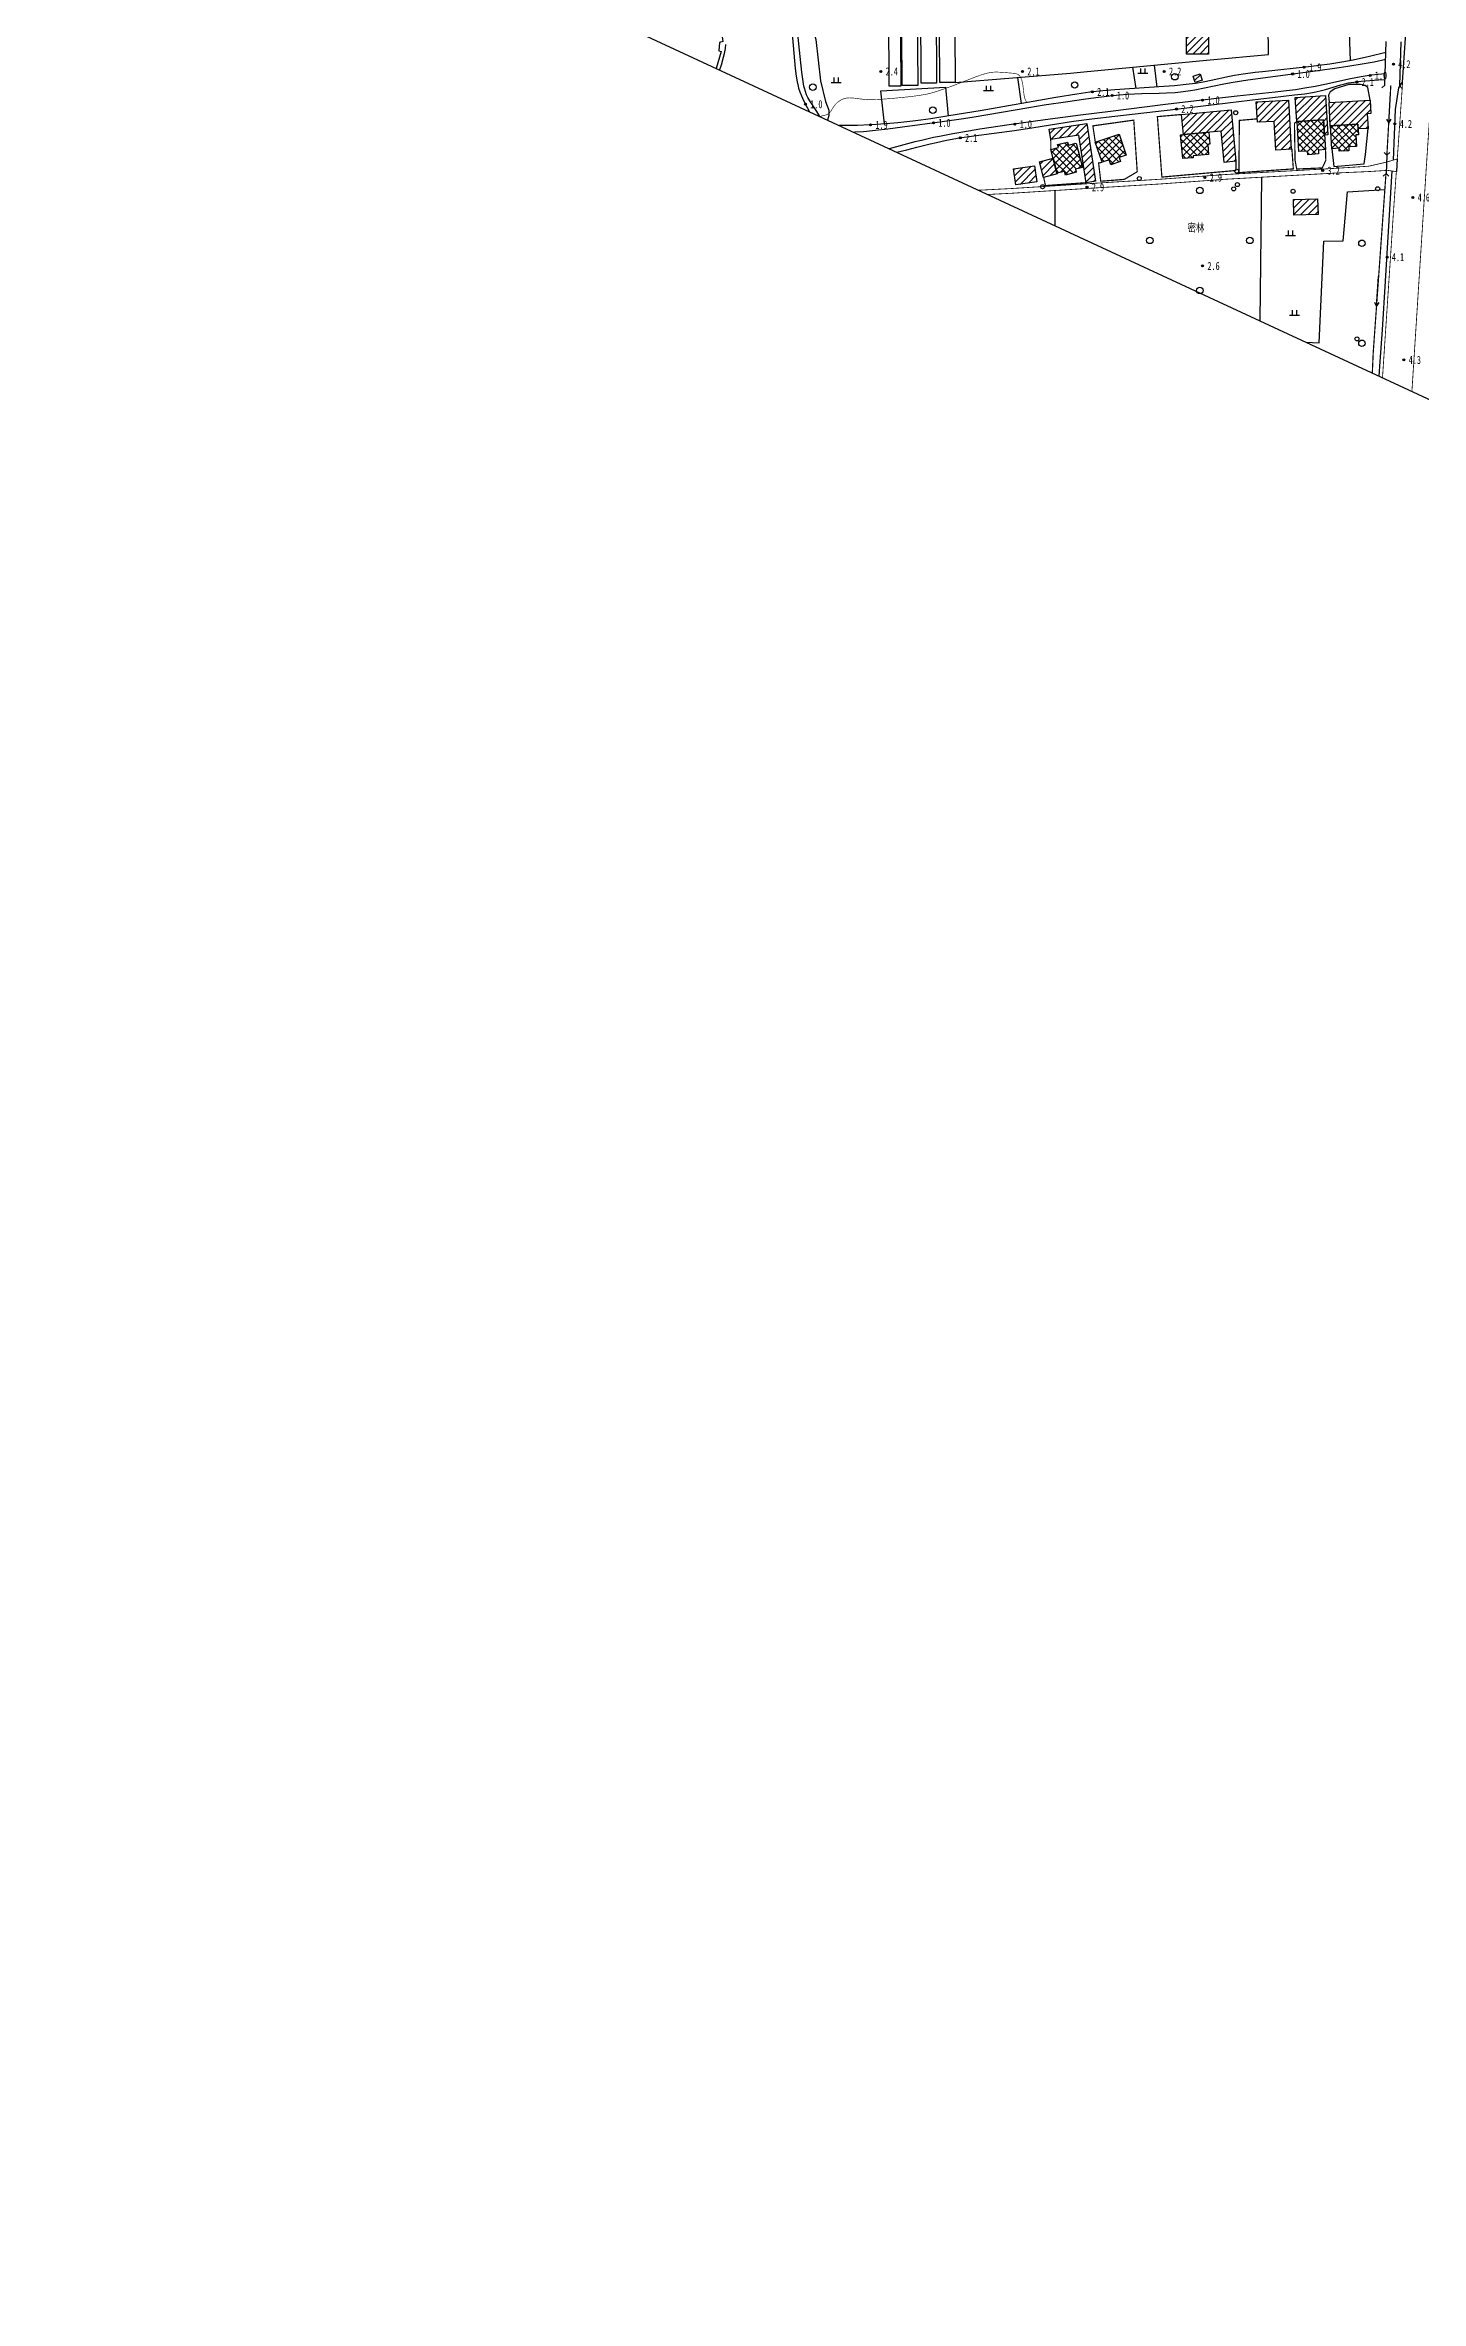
# Model space of a CAD drawing. Header units: metres. Extents: x 494039 to 619385, y 3351420 to 3402703.
# Drawn here: x 587664 to 588352, y 3392016 to 3393144 of the extents above; entities that cross this region are included whole.
import ezdxf
from ezdxf.enums import TextEntityAlignment as Align

# ---------------------------------------------------------------- set-up
doc = ezdxf.new("R2010")
doc.units = ezdxf.units.M
for name, pattern in [('2180', [0]), ('2430', [0]), ('2450', [0]), ('4410a', [0]), ('8521', [0]), ('8522', [0]), ('9610', [0])]:
    doc.linetypes.add(name, pattern=pattern)
for name, color, linetype in [('210100', 130, 'Continuous'), ('220200', 130, 'Continuous'), ('220900', 130, '2180'), ('261301', 141, 'Continuous'), ('310300', 8, 'Continuous'), ('310500', 8, 'Continuous'), ('330400', 8, 'Continuous'), ('380201', 8, '2430'), ('380202', 8, '2450'), ('420500', 8, 'Continuous'), ('430300', 8, 'Continuous'), ('440100', 8, 'Continuous'), ('510301', 8, 'Continuous'), ('720100', 8, 'Continuous'), ('760201', 8, '8521'), ('760202', 8, '8522'), ('810100', 8, '9610'), ('810302', 8, 'Continuous'), ('810501', 8, 'Continuous'), ('范围线', 8, 'Continuous')]:
    doc.layers.add(name, color=color, linetype=linetype)
doc.layers.add('710101', color=8, linetype='Continuous', lineweight=0)
pattern_1 = [(45, (0, 0), (-1.767766953, 1.767766953), []), (135, (0, 0), (-1.767766953, -1.767766953), [])]
pattern_2 = [(45, (0, 0), (-1.767766953, 1.767766953), [])]

# ---------------------------------------------------------------- blocks, each defined once
blk = doc.blocks.new('gc170')
at = {"linetype": 'Continuous'}
blk.add_circle((0, 0), 0.5, dxfattribs=at)
blk = doc.blocks.new('gu')
at = {"flags": 128}
for points in [[(3.75, 0), (-3.75, 0)], [(2.71, -0.6), (3.75, 0), (3.75, 0), (2.71, 0.6)]]:
    blk.add_lwpolyline(points, dxfattribs=at)
blk = doc.blocks.new('p_point')
for radius in [0.25, 0.2, 0.15, 0.1, 0.05]:
    blk.add_circle((0, 0), radius)
blk.add_point((0, 0))
blk = doc.blocks.new('vm')
at = {"linetype": 'Continuous'}
for p, q in [((1.25, 0), (-1.25, 0)), ((-0.5, 0), (-0.5, 1.3)), ((0.5, 1.3), (0.5, 0))]:
    blk.add_line(p, q, dxfattribs=at)
blk = doc.blocks.new('v1')
blk.add_circle((0, 0), 0.8)
blk = doc.blocks.new('1-3&1-4')
at = {"layer": '310300', "linetype": 'Continuous'}
h = blk.add_hatch(dxfattribs=at)
h.set_pattern_fill('ANSI31', color=8, scale=20, style=0)
h.set_pattern_definition(pattern_2)
h.paths.add_polyline_path([(588246.0003, 3393139.7349), (588235.03, 3393139.7358), (588235.0322, 3393167.356), (588240.9396, 3393167.3555), (588240.9394, 3393164.1329), (588246.0022, 3393164.1325)])
h = blk.add_hatch(dxfattribs=at)
h.set_pattern_fill('ANSI31', color=8, scale=20, style=0)
h.set_pattern_definition(pattern_2)
h.paths.add_polyline_path([(588241.8141, 3393129.8658), (588242.7903, 3393126.6778), (588239.3352, 3393125.6198), (588238.3589, 3393128.8077)])
h = blk.add_hatch(dxfattribs=at)
h.set_pattern_fill('ANSI31', color=8, scale=20, style=0)
h.set_pattern_definition(pattern_2)
h.paths.add_polyline_path([(588233.4598, 3393099.5277), (588232.5181, 3393109.5768), (588257.2834, 3393111.8975), (588259.6954, 3393086.1578), (588253.7982, 3393085.6051), (588252.3279, 3393101.2957)])
h = blk.add_hatch(dxfattribs=at)
h.set_pattern_fill('ANSI31', color=8, scale=20, style=0)
h.set_pattern_definition(pattern_2)
h.paths.add_polyline_path([(588287.2628, 3393092.1897), (588279.589, 3393091.7799), (588278.8242, 3393106.1018), (588270.4032, 3393105.6521), (588269.8577, 3393115.8672), (588285.9525, 3393116.7267)])
h = blk.add_hatch(dxfattribs=at)
h.set_pattern_fill('ANSI31', color=8, scale=20, style=0)
h.set_pattern_definition(pattern_2)
h.paths.add_polyline_path([(588290.1042, 3393106.0442), (588289.3369, 3393118.0172), (588304.4366, 3393118.9849), (588305.6966, 3393099.3245), (588304.0097, 3393099.2164), (588303.5171, 3393106.9038)])
h = blk.add_hatch(dxfattribs=at)
h.set_pattern_fill('ANSI31', color=8, scale=20, style=0)
h.set_pattern_definition(pattern_2)
h.paths.add_polyline_path([(588306.8619, 3393103.9611), (588306.2404, 3393115.554), (588326.8469, 3393116.6588), (588327.2014, 3393110.0465), (588325.3621, 3393109.9479), (588325.7549, 3393102.6209), (588320.8171, 3393102.3562), (588320.6913, 3393104.7025)])
h = blk.add_hatch(dxfattribs=at)
h.set_pattern_fill('ANSI31', color=8, scale=20, style=0)
h.set_pattern_definition(pattern_2)
h.paths.add_polyline_path([(588185.0688, 3393105.0554), (588189.5204, 3393076.1926), (588184.8308, 3393075.4693), (588181.1647, 3393099.2391), (588167.0942, 3393097.069), (588166.3087, 3393102.162)])
h = blk.add_hatch(dxfattribs=at)
h.set_pattern_fill('ANSI31', color=8, scale=20, style=0)
h.set_pattern_definition(pattern_2)
h.paths.add_polyline_path([(588170.2913, 3393079.8362), (588163.5443, 3393078.0939), (588161.5227, 3393085.9224), (588168.2697, 3393087.6647)])
h = blk.add_hatch(dxfattribs=at)
h.set_pattern_fill('ANSI31', color=8, scale=20, style=0)
h.set_pattern_definition(pattern_2)
h.paths.add_polyline_path([(588160.1327, 3393075.8995), (588149.696, 3393074.3265), (588148.481, 3393082.3877), (588158.9177, 3393083.9607)])
h = blk.add_hatch(dxfattribs=at)
h.set_pattern_fill('ANSI31', color=8, scale=20, style=0)
h.set_pattern_definition(pattern_2)
h.paths.add_polyline_path([(588300.4816, 3393067.3764), (588300.7291, 3393059.6005), (588288.6772, 3393059.217), (588288.4298, 3393066.9929)])
at = {"layer": '310500', "linetype": 'Continuous'}
h = blk.add_hatch(dxfattribs=at)
h.set_pattern_fill('ANSI37', color=8, scale=20, style=0)
h.set_pattern_definition(pattern_1)
h.paths.add_polyline_path([(588201.3074, 3393099.7812), (588204.872, 3393089.2908), (588201.3008, 3393088.0774), (588201.9644, 3393086.1245), (588197.0918, 3393084.4689), (588196.2819, 3393086.8525), (588192.7862, 3393085.6647), (588189.368, 3393095.7243)])
h = blk.add_hatch(dxfattribs=at)
h.set_pattern_fill('ANSI37', color=8, scale=20, style=0)
h.set_pattern_definition(pattern_1)
h.paths.add_polyline_path([(588246.084, 3393100.7107), (588246.6517, 3393094.6521), (588245.5746, 3393094.5511), (588246.0348, 3393089.6396), (588238.2286, 3393088.9081), (588238.3164, 3393087.9714), (588233.1561, 3393087.4878), (588232.0404, 3393099.3947)])
h = blk.add_hatch(dxfattribs=at)
h.set_pattern_fill('ANSI37', color=8, scale=20, style=0)
h.set_pattern_definition(pattern_1)
h.paths.add_polyline_path([(588304.4715, 3393092.0111), (588300.9178, 3393091.7834), (588301.0433, 3393089.8251), (588295.6156, 3393089.4773), (588295.4989, 3393091.299), (588291.1783, 3393091.0221), (588290.2152, 3393106.0513), (588303.5171, 3393106.9038)])
h = blk.add_hatch(dxfattribs=at)
h.set_pattern_fill('ANSI37', color=8, scale=20, style=0)
h.set_pattern_definition(pattern_1)
h.paths.add_polyline_path([(588320.6913, 3393104.7025), (588320.9737, 3393099.4341), (588319.6719, 3393099.3643), (588319.9798, 3393093.6213), (588316.0931, 3393093.4129), (588316.1999, 3393091.4224), (588311.3439, 3393091.1621), (588311.2633, 3393092.6655), (588307.6471, 3393092.4716), (588307.0306, 3393103.9701)])
h = blk.add_hatch(dxfattribs=at)
h.set_pattern_fill('ANSI37', color=8, scale=20, style=0)
h.set_pattern_definition(pattern_1)
h.paths.add_polyline_path([(588170.9283, 3393092.9932), (588170.541, 3393094.4929), (588175.5174, 3393095.778), (588175.9047, 3393094.2783), (588179.8754, 3393095.3036), (588183.0221, 3393083.1183), (588179.4591, 3393082.1982), (588179.8567, 3393080.6585), (588174.4331, 3393079.258), (588173.9525, 3393081.1193), (588170.2095, 3393080.1528), (588167.1459, 3393092.0165)])
at = {"layer": '210100', "color": 141, "linetype": 'Continuous', "flags": 128}
for points in [[(588037.371, 3393155.5934), (588039.3622, 3393132.5929), (588039.831, 3393128.6578), (588040.293, 3393125.834), (588040.7456, 3393123.7507), (588041.0183, 3393122.7243), (588041.6214, 3393120.8684), (588042.3923, 3393118.9359), (588042.9037, 3393117.7896), (588044.2952, 3393114.9432), (588045.2848, 3393113.0436), (588046.4271, 3393110.9553)], [(588001.5923, 3393131.7686), (588001.704, 3393132.1173), (588002.4062, 3393134.4549), (588003.4574, 3393138.2851), (588003.904, 3393140.1), (588004.3999, 3393142.5216), (588004.6882, 3393144.5756)], [(588068.3211, 3393100.7916), (588069.1732, 3393100.8188), (588073.4038, 3393101.1157), (588079.5501, 3393101.7197), (588085.6885, 3393102.4262), (588092.9457, 3393103.3402), (588112.7759, 3393105.9851), (588123.438, 3393107.5076), (588128.8708, 3393108.3754), (588156.0806, 3393113.0635), (588163.8648, 3393114.3494), (588175.5726, 3393116.1034), (588183.3862, 3393117.2192), (588189.6405, 3393118.0799), (588196.6845, 3393118.9666), (588201.3914, 3393119.4436), (588205.2492, 3393119.7044), (588212.6395, 3393119.9849), (588221.2681, 3393120.2262), (588224.9613, 3393120.3669), (588229.2596, 3393120.6173), (588233.3724, 3393121.0267), (588236.9226, 3393121.5724), (588239.134, 3393121.976), (588253.6981, 3393124.9504), (588258.3152, 3393125.7556), (588265.574, 3393126.832), (588299.5065, 3393131.3606), (588311.3102, 3393133.0204), (588315.7031, 3393133.6915), (588323.7412, 3393135.0171), (588328.836, 3393135.9682), (588334.5571, 3393137.1877)], [(588334.3109, 3393129.9468), (588327.2243, 3393129.18), (588323.2298, 3393128.62), (588320.3956, 3393128.1437), (588316.1518, 3393127.3001), (588304.8828, 3393124.7487), (588299.3131, 3393123.594), (588294.2057, 3393122.6696), (588289.5016, 3393121.9497), (588283.4647, 3393121.1769), (588279.2762, 3393120.7031), (588260.2799, 3393118.6806), (588239.8991, 3393116.3668), (588224.4535, 3393114.5187), (588196.9028, 3393111.1014), (588182.0114, 3393109.1972), (588164.3572, 3393106.864), (588146.292, 3393104.3343), (588131.6335, 3393102.1525), (588126.0061, 3393101.2599), (588118.1461, 3393099.921), (588111.4362, 3393098.6414), (588108.539, 3393098.0307), (588102.5382, 3393096.6424), (588099.2149, 3393095.8207), (588086.286, 3393092.4519)]]:
    blk.add_lwpolyline(points, dxfattribs=at)
at = {"layer": '220200', "color": 141, "linetype": 'Continuous', "const_width": 0.6, "elevation": 2.9874, "flags": 128}
blk.add_lwpolyline([(588337.1199, 3393124.2042), (588335.1473, 3393089.1652)], dxfattribs=at)
at = {"layer": '220200', "color": 141, "linetype": 'Continuous', "const_width": 0.6, "flags": 128}
blk.add_lwpolyline([(588334.7119, 3393080.1459), (588328.3148, 3392990.3928), (588327.8702, 3392980.3028)], dxfattribs=at)
at = {"layer": '220900', "color": 141, "linetype": 'Continuous'}
for p, q in [((588335.1473, 3393089.1652), (588333.8029, 3393090.646)), ((588335.1473, 3393089.1652), (588336.6281, 3393090.5096)), ((588334.7119, 3393080.1459), (588333.2311, 3393078.8015)), ((588334.7119, 3393080.1459), (588336.0563, 3393078.6651))]:
    blk.add_line(p, q, dxfattribs=at)
at = {"layer": '220900', "color": 141, "linetype": '2180', "elevation": 3.1213, "flags": 128}
blk.add_lwpolyline([(588335.1473, 3393089.1652), (588334.7119, 3393080.1459)], dxfattribs=at)
at = {"layer": '310300', "color": 8, "linetype": 'Continuous', "flags": 128}
for points in [[(588246.0003, 3393139.7349), (588235.03, 3393139.7358), (588235.0322, 3393167.356), (588240.9396, 3393167.3555), (588240.9394, 3393164.1329), (588246.0022, 3393164.1325)], [(588241.8141, 3393129.8658), (588242.7903, 3393126.6778), (588239.3352, 3393125.6198), (588238.3589, 3393128.8077)], [(588233.4598, 3393099.5277), (588232.5181, 3393109.5768), (588257.2834, 3393111.8975), (588259.6954, 3393086.1578), (588253.7982, 3393085.6051), (588252.3279, 3393101.2957)], [(588287.2628, 3393092.1897), (588279.589, 3393091.7799), (588278.8242, 3393106.1018), (588270.4032, 3393105.6521), (588269.8577, 3393115.8672), (588285.9525, 3393116.7267)], [(588290.1042, 3393106.0442), (588289.3369, 3393118.0172), (588304.4366, 3393118.9849), (588305.6966, 3393099.3245), (588304.0097, 3393099.2164), (588303.5171, 3393106.9038)], [(588185.0688, 3393105.0554), (588189.5204, 3393076.1926), (588184.8308, 3393075.4693), (588181.1647, 3393099.2391), (588167.0942, 3393097.069), (588166.3087, 3393102.162)], [(588170.2913, 3393079.8362), (588163.5443, 3393078.0939), (588161.5227, 3393085.9224), (588168.2697, 3393087.6647)], [(588160.1327, 3393075.8995), (588149.696, 3393074.3265), (588148.481, 3393082.3877), (588158.9177, 3393083.9607)], [(588300.4816, 3393067.3764), (588300.7291, 3393059.6005), (588288.6772, 3393059.217), (588288.4298, 3393066.9929)]]:
    blk.add_lwpolyline(points, close=True, dxfattribs=at)
at = {"layer": '310300', "color": 8, "linetype": 'Continuous', "elevation": 6.372, "flags": 128}
blk.add_lwpolyline([(588306.8619, 3393103.9611), (588306.2404, 3393115.554), (588326.8469, 3393116.6588), (588327.2014, 3393110.0465), (588325.3621, 3393109.9479), (588325.7549, 3393102.6209), (588320.8171, 3393102.3562), (588320.6913, 3393104.7025)], close=True, dxfattribs=at)
at = {"layer": '310500', "color": 8, "linetype": 'Continuous', "flags": 128}
for points in [[(588201.3074, 3393099.7812), (588204.872, 3393089.2908), (588201.3008, 3393088.0774), (588201.9644, 3393086.1245), (588197.0918, 3393084.4689), (588196.2819, 3393086.8525), (588192.7862, 3393085.6647), (588189.368, 3393095.7243)], [(588304.4715, 3393092.0111), (588300.9178, 3393091.7834), (588301.0433, 3393089.8251), (588295.6156, 3393089.4773), (588295.4989, 3393091.299), (588291.1783, 3393091.0221), (588290.2152, 3393106.0513), (588303.5171, 3393106.9038)], [(588320.6913, 3393104.7025), (588320.9737, 3393099.4341), (588319.6719, 3393099.3643), (588319.9798, 3393093.6213), (588316.0931, 3393093.4129), (588316.1999, 3393091.4224), (588311.3439, 3393091.1621), (588311.2633, 3393092.6655), (588307.6471, 3393092.4716), (588307.0306, 3393103.9701)]]:
    blk.add_lwpolyline(points, close=True, dxfattribs=at)
for points, elevation in [([(588246.084, 3393100.7107), (588246.6517, 3393094.6521), (588245.5746, 3393094.5511), (588246.0348, 3393089.6396), (588238.2286, 3393088.9081), (588238.3164, 3393087.9714), (588233.1561, 3393087.4878), (588232.0404, 3393099.3947)], 13.5442), ([(588170.9283, 3393092.9932), (588170.541, 3393094.4929), (588175.5174, 3393095.778), (588175.9047, 3393094.2783), (588179.8754, 3393095.3036), (588183.0221, 3393083.1183), (588179.4591, 3393082.1982), (588179.8567, 3393080.6585), (588174.4331, 3393079.258), (588173.9525, 3393081.1193), (588170.2095, 3393080.1528), (588167.1459, 3393092.0165)], 14.3861)]:
    blk.add_lwpolyline(points, close=True, dxfattribs=dict(at, elevation=elevation))
at = {"layer": '330400', "color": 8, "linetype": 'Continuous', "elevation": 3.604, "flags": 128}
for points in [[(588100.0365, 3393201.0658), (588100.6843, 3393124.1254), (588092.8715, 3393124.0596), (588092.2237, 3393201)], [(588109.7092, 3393200.9211), (588110.0053, 3393125.1914), (588102.3296, 3393125.1614), (588102.0335, 3393200.8911)], [(588086.3513, 3393123.736), (588085.8964, 3393195.4863), (588091.6735, 3393195.523), (588092.1283, 3393123.7726)]]:
    blk.add_lwpolyline(points, close=True, dxfattribs=at)
at = {"layer": '330400', "color": 8, "linetype": 'Continuous', "flags": 128}
blk.add_lwpolyline([(588111.6495, 3393125.5769), (588111.1863, 3393201.0302), (588118.8485, 3393201.0773), (588119.3117, 3393125.624)], close=True, dxfattribs=at)
at = {"layer": '380201', "color": 8, "linetype": '2430', "const_width": 0.6, "flags": 128}
for points in [[(588232.5181, 3393109.5768), (588220.4082, 3393108.4891), (588222.6594, 3393078.2774), (588259.656, 3393081.5675), (588259.6954, 3393086.1578)], [(588192.7862, 3393085.6647), (588191.0217, 3393085.3066), (588192.0947, 3393076.1849), (588203.9174, 3393077.1337), (588210.3313, 3393080.9519), (588208.602, 3393106.7463), (588188.1465, 3393103.8936), (588189.368, 3393095.7243)], [(588270.3107, 3393107.383), (588261.3921, 3393106.6067), (588261.1684, 3393080.4813), (588288.3768, 3393082.3667), (588287.6598, 3393092.3071), (588287.2628, 3393092.1897)]]:
    blk.add_lwpolyline(points, dxfattribs=at)
for points, elevation in [([(588167.0942, 3393097.069), (588167.1459, 3393092.0165)], 5.7405), ([(588290.2152, 3393106.0513), (588288.9381, 3393105.2145), (588289.2465, 3393086.6498), (588290.0554, 3393082.2895), (588302.8398, 3393082.8464), (588304.62, 3393086.6163), (588304.4715, 3393092.0111)], 6.1334), ([(588163.5443, 3393078.0939), (588164.4627, 3393074.0229), (588184.8308, 3393075.4693)], 5.7405)]:
    blk.add_lwpolyline(points, dxfattribs=dict(at, elevation=elevation))
at = {"layer": '380202', "color": 8, "linetype": '2450', "elevation": 4.425, "flags": 128}
blk.add_lwpolyline([(588275.9469, 3393140.8499), (588275.5424, 3393178.1762)], dxfattribs=at)
at = {"layer": '380202', "color": 8, "linetype": '2450', "flags": 128}
for points in [[(588177.0504, 3393130.247), (588185.2515, 3393131.0173), (588246.7238, 3393136.8548), (588275.9829, 3393139.5009), (588275.9469, 3393140.8499)], [(588119.3117, 3393125.624), (588177.0504, 3393130.247)], [(588326.8469, 3393116.6588), (588325.6729, 3393123.0293), (588324.375, 3393123.9838), (588321.8983, 3393124.4984), (588316.1956, 3393124.6199), (588309.055, 3393122.4323), (588306.8689, 3393120.8414), (588306.0391, 3393119.2874), (588306.2404, 3393115.554)], [(588307.6471, 3393092.4716), (588308.5634, 3393083.602), (588323.7319, 3393084.8848), (588324.4123, 3393089.4954), (588325.7549, 3393102.6209)]]:
    blk.add_lwpolyline(points, dxfattribs=at)
at = {"layer": '420500', "color": 8, "linetype": 'Continuous', "const_width": 0.4, "flags": 128}
for points in [[(588343.0337, 3393125.7776), (588340.3472, 3393087.3878)], [(588357.5787, 3393124.7861), (588351.7197, 3393034.6627), (588347.6631, 3392971.1145)], [(588339.8869, 3393081.025), (588338.7377, 3393065.1408), (588332.9573, 3392977.9413)]]:
    blk.add_lwpolyline(points, dxfattribs=at)
at = {"layer": '430300', "color": 8, "linetype": 'Continuous'}
for p, q in [((588334.1191, 3393124.3062), (588332.6576, 3393122.9409)), ((588341.4277, 3393124.0577), (588342.793, 3393122.5962)), ((588343.0337, 3393125.7776), (588341.5266, 3393124.4628))]:
    blk.add_line(p, q, dxfattribs=at)
at = {"layer": '430300', "color": 8, "linetype": 'Continuous', "flags": 128}
for points in [[(588343.0337, 3393125.7776), (588345.0334, 3393155.1138)], [(588334.1191, 3393124.3062), (588334.8594, 3393146.0793)], [(588342.168, 3393145.8308), (588341.4277, 3393124.0577)]]:
    blk.add_lwpolyline(points, dxfattribs=at)
at = {"layer": '440100', "color": 8, "linetype": '4410a', "const_width": 0.4, "flags": 128}
blk.add_lwpolyline([(588131.0029, 3393071.6932), (588147.6127, 3393072.548), (588192.279, 3393075.3817), (588221.9004, 3393077.1984), (588254.3168, 3393079.5387), (588309.9521, 3393082.673), (588326.0175, 3393083.7081), (588334.981, 3393085.7479), (588340.3472, 3393087.3878)], dxfattribs=at)
at = {"layer": '440100', "color": 8, "linetype": 'Continuous', "const_width": 0.4, "flags": 128}
blk.add_lwpolyline([(588135.5706, 3393069.5728), (588147.7477, 3393070.1995), (588192.4255, 3393073.0338), (588222.0571, 3393074.8512), (588254.4667, 3393077.191), (588310.0952, 3393080.3249), (588326.3187, 3393081.0468), (588335.459, 3393081.622), (588339.8869, 3393081.025)], dxfattribs=at)
at = {"layer": '710101', "color": 8, "linetype": 'Continuous', "const_width": 0.3, "elevation": 2, "flags": 128}
blk.add_lwpolyline([(588155.2687, 3393115.5329), (588154.8526, 3393116.1186), (588154.4257, 3393116.8575), (588154.1185, 3393117.6223), (588153.9736, 3393118.1194), (588153.7485, 3393119.2598), (588153.1617, 3393124.2708), (588152.9895, 3393125.2157), (588152.6247, 3393126.6572), (588152.2574, 3393127.6449), (588152.0364, 3393128.0971), (588151.6961, 3393128.6464), (588151.2961, 3393129.1235), (588150.8272, 3393129.5147), (588150.2258, 3393129.8274), (588149.4784, 3393130.0424), (588148.9401, 3393130.1334), (588142.4401, 3393130.6747), (588140.0356, 3393130.7816), (588138.2101, 3393130.7214), (588136.8875, 3393130.5571), (588134.9783, 3393130.1525), (588132.7631, 3393129.5104), (588129.9271, 3393128.5229), (588119.1792, 3393124.3298), (588113.6865, 3393122.3189), (588110.1152, 3393121.1175), (588108.4814, 3393120.6175), (588106.1754, 3393119.9969), (588103.9571, 3393119.5258), (588100.7799, 3393119.01), (588096.2943, 3393118.4459), (588089.2094, 3393117.7255), (588083.3982, 3393117.2452), (588078.8678, 3393117.0081), (588076.2711, 3393116.9886), (588074.9691, 3393117.0325), (588073.4747, 3393117.145), (588068.1894, 3393117.8144), (588066.5178, 3393117.8866), (588065.2386, 3393117.8038), (588064.34, 3393117.64), (588063.2427, 3393117.2887), (588062.2982, 3393116.8519), (588061.3929, 3393116.3124), (588060.5387, 3393115.6795), (588059.3839, 3393114.5649), (588058.5881, 3393113.5115), (588057.124, 3393111.157), (588056.5577, 3393110.4523), (588056.053, 3393109.9935), (588055.5269, 3393109.6637), (588054.7973, 3393109.3611), (588051.5604, 3393108.5723)], dxfattribs=at)
at = {"layer": '760201', "color": 8, "linetype": '8521', "flags": 128}
for points in [[(588051.5771, 3393108.5645), (588050.2232, 3393111.0031), (588046.6512, 3393116.4552), (588045.6845, 3393118.1149), (588045.0346, 3393119.452), (588044.424, 3393121.0477), (588043.9364, 3393122.6995), (588043.6827, 3393123.7542), (588043.2309, 3393126.1184), (588042.6077, 3393130.7151), (588041.7552, 3393138.6249), (588039.8822, 3393157.799), (588039.1576, 3393163.8594), (588038.3849, 3393169.0278), (588037.563, 3393173.3062), (588036.5962, 3393177.296), (588033.6629, 3393187.7117), (588032.9869, 3393190.1974), (588032.1237, 3393193.6932), (588031.797, 3393195.1993), (588031.3311, 3393197.724), (588030.6559, 3393202.961)], [(588334.6692, 3393140.4839), (588326.4784, 3393138.6005), (588318.2727, 3393136.8052), (588312.6108, 3393135.693), (588306.5817, 3393134.7021), (588301.1373, 3393133.981), (588297.4975, 3393133.5611), (588273.0066, 3393130.9645), (588269.2924, 3393130.5223), (588263.365, 3393129.7241), (588258.9392, 3393129.009), (588256.4747, 3393128.544), (588247.3718, 3393126.5289), (588243.3355, 3393125.714), (588239.4771, 3393125.0966), (588234.8208, 3393124.5135), (588228.9766, 3393123.9432), (588223.6139, 3393123.5214), (588199.2148, 3393121.9478), (588193.1321, 3393121.4326), (588186.6552, 3393120.6887), (588180.0571, 3393119.7364), (588169.7106, 3393118.0455), (588131.8613, 3393111.459), (588116.1787, 3393108.8427), (588107.0816, 3393107.434), (588102.1067, 3393106.741), (588098.1044, 3393106.2446), (588090.5838, 3393105.4369), (588086.5686, 3393105.065), (588080.0433, 3393104.5624), (588076.7208, 3393104.3704), (588070.4726, 3393104.1432), (588061.3722, 3393104.0174)], [(588090.1452, 3393090.6603), (588095.1334, 3393091.9789), (588100.066, 3393093.2522), (588106.8642, 3393094.9244), (588109.9636, 3393095.6369), (588114.9406, 3393096.6827), (588121.4242, 3393097.8168), (588128.6215, 3393098.8674), (588148.9931, 3393101.5653), (588158.6102, 3393103.0266), (588178.5089, 3393106.1622), (588187.6649, 3393107.425), (588199.1872, 3393108.8045), (588229.659, 3393112.2614), (588255.5822, 3393115.3856), (588272.1753, 3393117.4513), (588277.8805, 3393118.128), (588288.9705, 3393119.3304), (588294.0919, 3393119.9698), (588297.9063, 3393120.5774), (588299.5903, 3393120.8998), (588302.5154, 3393121.5662), (588304.5382, 3393122.1219), (588312.0706, 3393124.4278), (588314.1428, 3393124.9624), (588315.9307, 3393125.338), (588318.6793, 3393125.7784), (588322.247, 3393126.1759), (588331.031, 3393126.834), (588334.2149, 3393127.1243)], [(588338.4129, 3393086.7967), (588339.4624, 3393112.0987), (588341.0954, 3393122.9319), (588343.0337, 3393125.7776)], [(588331.2747, 3392978.7224), (588331.863, 3392986.1232), (588332.9917, 3393001.9814), (588334.5174, 3393026.1948), (588337.7174, 3393081.3175)]]:
    blk.add_lwpolyline(points, dxfattribs=at)
at = {"layer": '760202', "color": 8, "linetype": '8522', "flags": 128}
blk.add_lwpolyline([(587980.9398, 3393216.324), (587987.8178, 3393214.9294), (587993.4842, 3393199.641), (587995.4268, 3393194.7092), (587997.4801, 3393186.8874), (588000.1852, 3393166.1873), (588003.1184, 3393146.0869), (588001.488, 3393145.6428), (588001.0751, 3393141.4494), (588002.3393, 3393141.1004), (587999.7595, 3393132.6195)], dxfattribs=at)
at = {"layer": '810100', "color": 8, "linetype": '9610', "flags": 128}
for points in [[(588035.1517, 3393203.109), (588039.5782, 3393185.4644), (588049.6785, 3393147.071), (588051.9956, 3393126.4732), (588054.4651, 3393116.0187), (588056.0901, 3393111.6941), (588056.0694, 3393108.9965), (588055.4084, 3393106.786)], [(588315.8227, 3393164.2274), (588316.7824, 3393136.5026)], [(588218.8192, 3393134.2049), (588220.0842, 3393123.2863)], [(588084.0301, 3393104.8557), (588082.2157, 3393121.4619), (588114.5096, 3393123.2899), (588115.8115, 3393108.7912)], [(588340.3472, 3393087.3878), (588339.8869, 3393081.025)], [(588272.4741, 3393078.1907), (588271.6377, 3393006.4073)], [(588169.1717, 3393071.5586), (588169.1164, 3393054)], [(588294.6907, 3392995.7055), (588301.3401, 3392995.3729), (588303.6768, 3393046.19), (588313.29, 3393046.4523), (588315.4952, 3393070.8324), (588334.141, 3393072.1371)]]:
    blk.add_lwpolyline(points, dxfattribs=at)
for points, elevation in [([(588207.9237, 3393133.1703), (588209.6462, 3393122.6282)], 2.9585), ([(588150.4411, 3393128.1164), (588152.3693, 3393115.0237)], 2.4823)]:
    blk.add_lwpolyline(points, dxfattribs=dict(at, elevation=elevation))
at = {"layer": '范围线', "color": 8, "flags": 128}
blk.add_lwpolyline([(580974.9971, 3398172.2884), (580158.1729, 3397748.7629), (583102.2681, 3395406.1495), (589376.9328, 3392493.3034), (594318.9563, 3392016.403), (594002.9657, 3392059.9931), (593709.5027, 3392110.274), (593489.39, 3392154.2585), (593446.55, 3392164.1073), (593184.0367, 3392224.4585), (592856.0894, 3392311.9807), (592630.9821, 3392379.424), (592345.2786, 3392474.0542), (592112.8421, 3392558.6278), (591835.9381, 3392668.5492), (591571.4074, 3392783.2499), (591303.4331, 3392909.9936), (591275.2655, 3392923.316), (591065.2798, 3393031.2284), (591019.813, 3393054.5939), (590886.2864, 3393127.1825), (590776.1303, 3393189.2284), (589711.9005, 3393302.4152), (583546.9224, 3396125.8295)], close=True, dxfattribs=at)
at = {"layer": '261301', "color": 141, "linetype": 'Continuous', "xscale": 2, "yscale": 2}
for p, rotation in [((588336.4689, 3393112.6396, 3.3484), 266.7806085688139), ((588330.4974, 3393021.0151, 2.8127), 265.9211718761177)]:
    blk.add_blockref('gu', p, dxfattribs=dict(at, rotation=rotation))
at = {"layer": '510301', "color": 8, "linetype": 'Continuous', "xscale": 2, "yscale": 2}
for p in [(588259.5675, 3393110.4729, 5.6248), (588162.9961, 3393073.4513, 4.0711), (588211.3724, 3393077.543, 4.1306), (588260.0964, 3393081.2249, 4.5473), (588260.4004, 3393074.5035, 3.6246), (588258.5663, 3393072.3844, 3.6246), (588288.2508, 3393071.1858, 3.6842), (588330.5594, 3393072.4264, 9.622), (588320.1884, 3392997.3888, 9.622)]:
    blk.add_blockref('gc170', p, dxfattribs=at)
at = {"layer": '720100', "color": 8, "linetype": 'Continuous', "xscale": 2, "yscale": 2, "zscale": 2}
for p in [(588082.1247, 3393131.0783, 2.3549), (588152.9795, 3393131.0784, 2.065), (588223.8343, 3393131.0786, 2.1694), (588288.0599, 3393129.8249, 1.0106), (588293.8534, 3393133.1676, 1.8665), (588338.4155, 3393134.7348, 4.1583), (588187.8918, 3393120.8399, 2.0585), (588197.7608, 3393119.0848, 1.0106), (588320.117, 3393125.83, 2.0627), (588326.7318, 3393129.1128, 1.0106), (588044.4132, 3393114.7137, 1.0106), (588229.9614, 3393112.3016, 2.1626), (588243.0197, 3393116.7277, 1.0106), (588077.0331, 3393104.3862, 1.9312), (588108.486, 3393105.4041, 1.0106), (588121.8731, 3393097.8798, 2.147), (588149.179, 3393104.7414, 1.0106), (588339.1616, 3393104.8485, 4.197), (588244.1934, 3393078.0096, 2.9353), (588303.0508, 3393081.5168, 3.2322), (588185.2368, 3393073.1882, 2.9096), (588348.1669, 3393068.0818, 4.5853), (588243.023, 3393033.8381, 2.5885), (588335.2337, 3393038.2602, 4.0721), (588343.669, 3392986.8547, 4.2602)]:
    blk.add_blockref('p_point', p, dxfattribs=at)
at = {"layer": '810302', "color": 8, "linetype": 'Continuous', "xscale": 2, "yscale": 2}
for p in [(588213.0608, 3393129.999, 2.4228), (588059.7389, 3393125.3939), (588135.9062, 3393121.3555, 2.4823), (588286.9519, 3393048.9739, 3.7863), (588289.0314, 3393009.1234, 3.7863)]:
    blk.add_blockref('vm', p, dxfattribs=at)
at = {"layer": '810501', "color": 8, "linetype": 'Continuous', "xscale": 2, "yscale": 2}
for p in [(588048.1338, 3393123.2277, 3.1966), (588179.0706, 3393124.2886, 3.1966), (588229.1284, 3393128.4355, 3.1966), (588108.144, 3393111.7354, 3.1966), (588241.6427, 3393071.5927), (588216.6427, 3393046.5927), (588266.6427, 3393046.5927), (588322.6695, 3393045.18), (588241.6427, 3393021.5927), (588322.6695, 3392995.18)]:
    blk.add_blockref('v1', p, dxfattribs=at)
at = {"color": 8, "linetype": 'Continuous', "width": 0.75}
blk.add_text('密林', height=4, dxfattribs=at).set_placement((588239.7094, 3393053.1505), align=Align.MIDDLE)
at = {"layer": '720100', "color": 8, "width": 0.75}
for s, p in [('2.4', (588084.5247, 3393131.0783, 2.3549)), ('2.1', (588155.3795, 3393131.0784, 2.065)), ('2.2', (588226.2343, 3393131.0786, 2.1694)), ('1.0', (588290.4599, 3393129.8249, 1.0106)), ('1.9', (588296.2534, 3393133.1676, 1.8665)), ('1.0', (588329.1318, 3393129.1128, 1.0106)), ('4.2', (588340.8155, 3393134.7348, 4.1583)), ('2.1', (588190.2918, 3393120.8399, 2.0585)), ('1.0', (588200.1608, 3393119.0848, 1.0106)), ('2.1', (588322.517, 3393125.83, 2.0627)), ('1.0', (588046.8132, 3393114.7137, 1.0106)), ('2.2', (588232.3614, 3393112.3016, 2.1626)), ('1.0', (588245.4197, 3393116.7277, 1.0106)), ('1.9', (588079.4331, 3393104.3862, 1.9312)), ('1.0', (588110.886, 3393105.4041, 1.0106)), ('2.1', (588124.2731, 3393097.8798, 2.147)), ('1.0', (588151.579, 3393104.7414, 1.0106)), ('4.2', (588341.5616, 3393104.8485, 4.197)), ('2.9', (588187.6368, 3393073.1882, 2.9096)), ('2.9', (588246.5934, 3393078.0096, 2.9353)), ('3.2', (588305.4508, 3393081.5168, 3.2322)), ('4.6', (588350.5669, 3393068.0818, 4.5853)), ('4.1', (588337.6337, 3393038.2602, 4.0721)), ('2.6', (588245.423, 3393033.8381, 2.5885)), ('4.3', (588346.069, 3392986.8547, 4.2602))]:
    blk.add_text(s, height=4, dxfattribs=at).set_placement(p, align=Align.MIDDLE_LEFT)

msp = doc.modelspace()

# ---------------------------------------------------------------- block references
msp.add_blockref('1-3&1-4', (0, 0))

doc.saveas('drawing.dxf')
